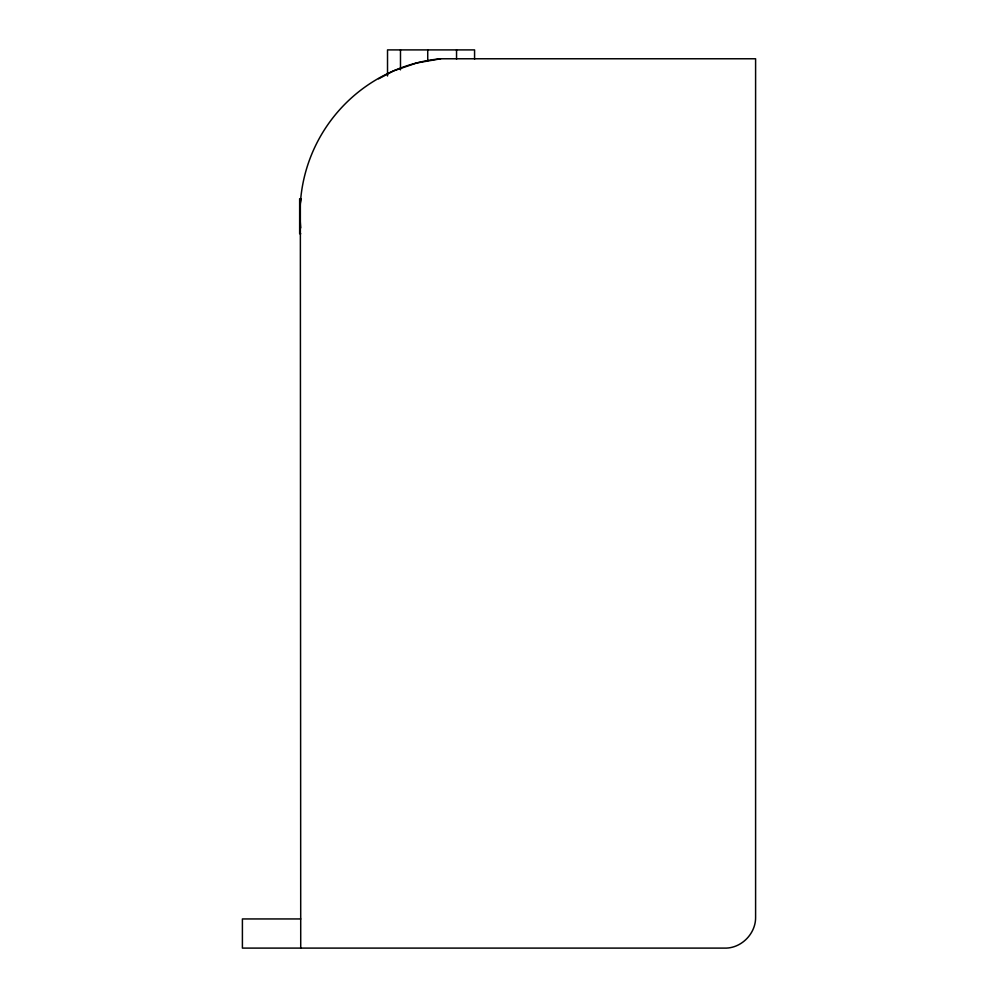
<?xml version="1.0" encoding="UTF-8"?>
<svg xmlns="http://www.w3.org/2000/svg" width="998" height="998" viewBox="0 0 998 998"><rect width="100%" height="100%" fill="white"/><g stroke="black" fill="none" stroke-linecap="round" stroke-linejoin="round"><path stroke-width="1.5" d="M378.579 78.817L393.636 70.846L416.69 62.961L440.679 58.77L755.598 58.77L755.598 917.15C755.898 933.043 742.325 947.451 726.432 948.1L242.402 948.1L242.402 918.946L300.722 918.946M300.722 233.719L299.649 233.719L299.649 198.727L301.034 198.727L300.348 203.542L300.722 948.1M474.574 59.107L474.574 49.9L387.523 49.9L387.523 75.985M456.548 49.9L456.548 59.107M427.73 49.9L427.73 60.641M400.485 49.9L400.485 69.848M300.722 227.893A155.226 155.226 0 0 1 440.679 58.77"/></g></svg>
